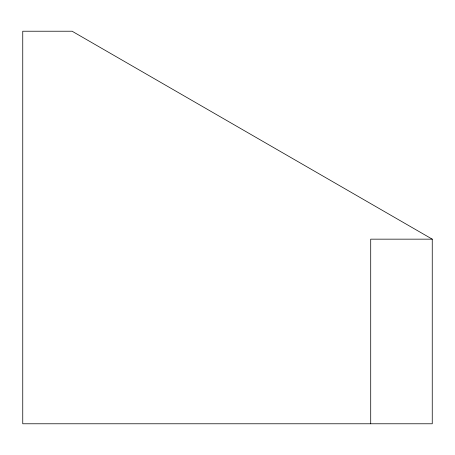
<?xml version="1.0" encoding="UTF-8"?>
<svg xmlns="http://www.w3.org/2000/svg" width="455" height="455" viewBox="0 0 455 455"><rect width="100%" height="100%" fill="white"/><g stroke="black" fill="none" stroke-linecap="round" stroke-linejoin="round"><path stroke-width="0.68" d="M432.25 239.159L72.095 31.224L22.75 31.224L22.75 423.776L432.25 423.776L432.25 239.159L370.711 239.159L370.711 423.776"/></g></svg>
